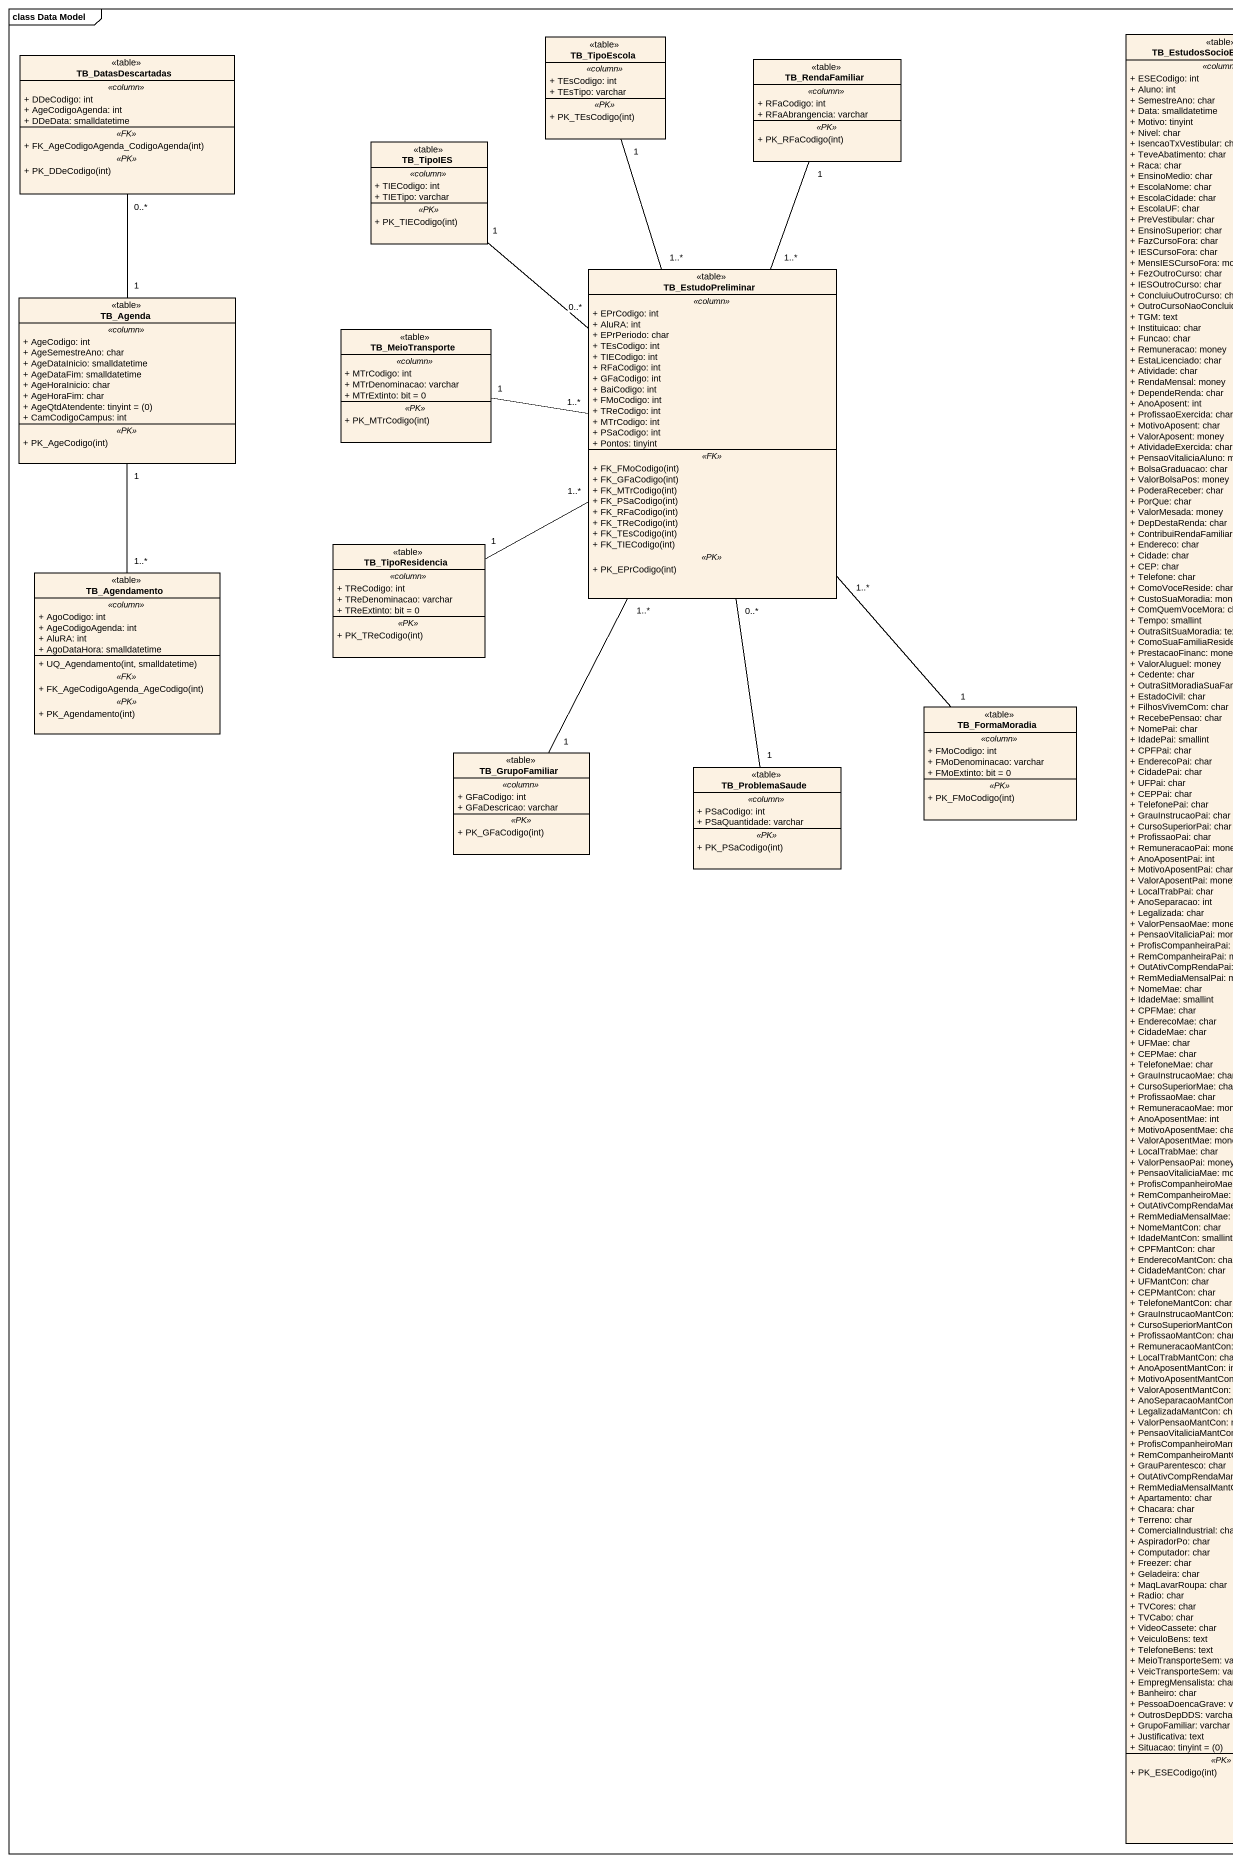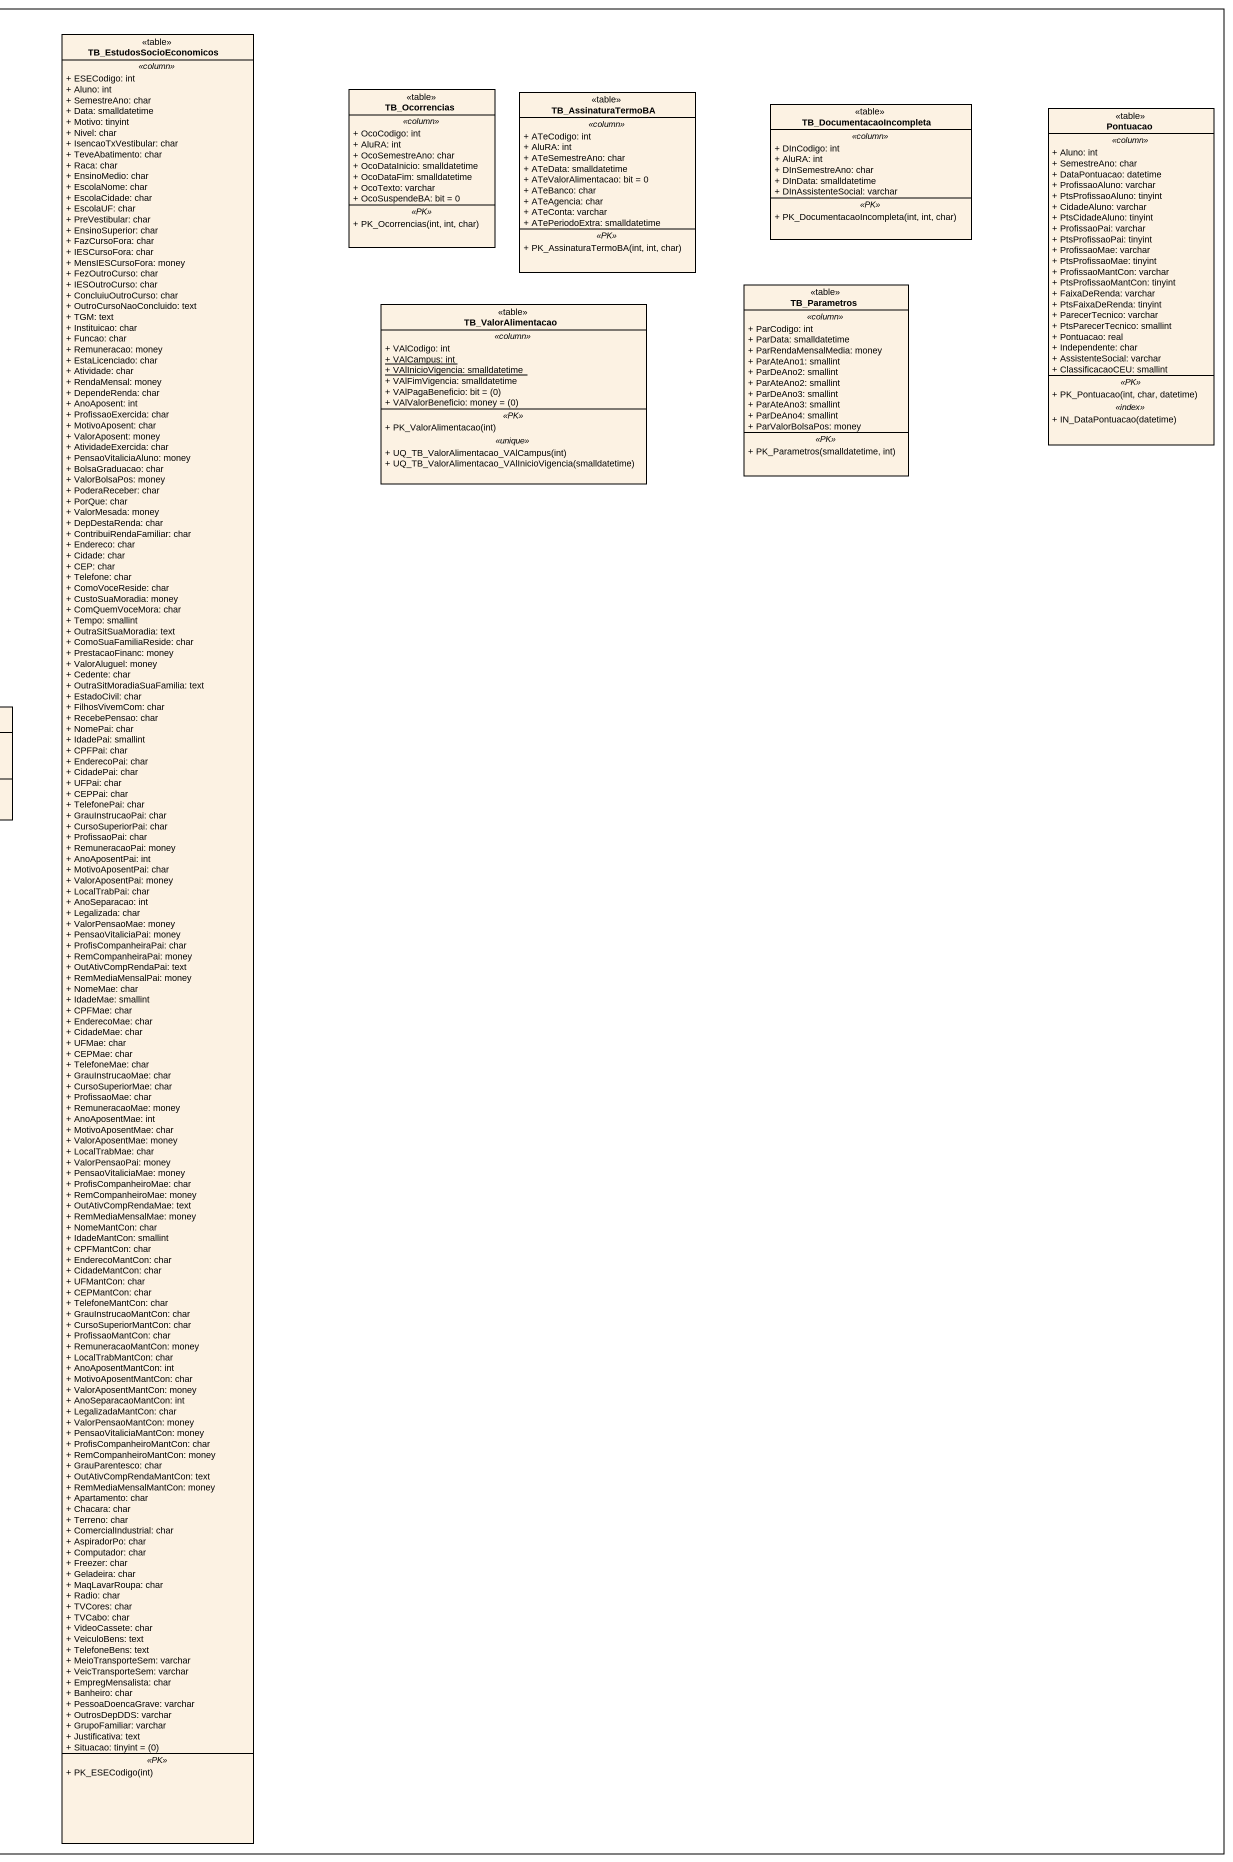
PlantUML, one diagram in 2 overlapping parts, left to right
@startuml
mainframe class Data Model
hide circle
hide empty members
skinparam classAttributeIconSize 0
class TB_TipoEscola <<table>> {
  .. <<column>> ..
  + TEsCodigo: int
  + TEsTipo: varchar
  .. <<PK>> ..
  + PK_TEsCodigo(int)
}
class TB_EstudosSocioEconomicos <<table>> {
  .. <<column>> ..
  + ESECodigo: int
  + Aluno: int
  + SemestreAno: char
  + Data: smalldatetime
  + Motivo: tinyint
  + Nivel: char
  + IsencaoTxVestibular: char
  + TeveAbatimento: char
  + Raca: char
  + EnsinoMedio: char
  + EscolaNome: char
  + EscolaCidade: char
  + EscolaUF: char
  + PreVestibular: char
  + EnsinoSuperior: char
  + FazCursoFora: char
  + IESCursoFora: char
  + MensIESCursoFora: money
  + FezOutroCurso: char
  + IESOutroCurso: char
  + ConcluiuOutroCurso: char
  + OutroCursoNaoConcluido: text
  + TGM: text
  + Instituicao: char
  + Funcao: char
  + Remuneracao: money
  + EstaLicenciado: char
  + Atividade: char
  + RendaMensal: money
  + DependeRenda: char
  + AnoAposent: int
  + ProfissaoExercida: char
  + MotivoAposent: char
  + ValorAposent: money
  + AtividadeExercida: char
  + PensaoVitaliciaAluno: money
  + BolsaGraduacao: char
  + ValorBolsaPos: money
  + PoderaReceber: char
  + PorQue: char
  + ValorMesada: money
  + DepDestaRenda: char
  + ContribuiRendaFamiliar: char
  + Endereco: char
  + Cidade: char
  + CEP: char
  + Telefone: char
  + ComoVoceReside: char
  + CustoSuaMoradia: money
  + ComQuemVoceMora: char
  + Tempo: smallint
  + OutraSitSuaMoradia: text
  + ComoSuaFamiliaReside: char
  + PrestacaoFinanc: money
  + ValorAluguel: money
  + Cedente: char
  + OutraSitMoradiaSuaFamilia: text
  + EstadoCivil: char
  + FilhosVivemCom: char
  + RecebePensao: char
  + NomePai: char
  + IdadePai: smallint
  + CPFPai: char
  + EnderecoPai: char
  + CidadePai: char
  + UFPai: char
  + CEPPai: char
  + TelefonePai: char
  + GrauInstrucaoPai: char
  + CursoSuperiorPai: char
  + ProfissaoPai: char
  + RemuneracaoPai: money
  + AnoAposentPai: int
  + MotivoAposentPai: char
  + ValorAposentPai: money
  + LocalTrabPai: char
  + AnoSeparacao: int
  + Legalizada: char
  + ValorPensaoMae: money
  + PensaoVitaliciaPai: money
  + ProfisCompanheiraPai: char
  + RemCompanheiraPai: money
  + OutAtivCompRendaPai: text
  + RemMediaMensalPai: money
  + NomeMae: char
  + IdadeMae: smallint
  + CPFMae: char
  + EnderecoMae: char
  + CidadeMae: char
  + UFMae: char
  + CEPMae: char
  + TelefoneMae: char
  + GrauInstrucaoMae: char
  + CursoSuperiorMae: char
  + ProfissaoMae: char
  + RemuneracaoMae: money
  + AnoAposentMae: int
  + MotivoAposentMae: char
  + ValorAposentMae: money
  + LocalTrabMae: char
  + ValorPensaoPai: money
  + PensaoVitaliciaMae: money
  + ProfisCompanheiroMae: char
  + RemCompanheiroMae: money
  + OutAtivCompRendaMae: text
  + RemMediaMensalMae: money
  + NomeMantCon: char
  + IdadeMantCon: smallint
  + CPFMantCon: char
  + EnderecoMantCon: char
  + CidadeMantCon: char
  + UFMantCon: char
  + CEPMantCon: char
  + TelefoneMantCon: char
  + GrauInstrucaoMantCon: char
  + CursoSuperiorMantCon: char
  + ProfissaoMantCon: char
  + RemuneracaoMantCon: money
  + LocalTrabMantCon: char
  + AnoAposentMantCon: int
  + MotivoAposentMantCon: char
  + ValorAposentMantCon: money
  + AnoSeparacaoMantCon: int
  + LegalizadaMantCon: char
  + ValorPensaoMantCon: money
  + PensaoVitaliciaMantCon: money
  + ProfisCompanheiroMantCon: char
  + RemCompanheiroMantCon: money
  + GrauParentesco: char
  + OutAtivCompRendaMantCon: text
  + RemMediaMensalMantCon: money
  + Apartamento: char
  + Chacara: char
  + Terreno: char
  + ComercialIndustrial: char
  + AspiradorPo: char
  + Computador: char
  + Freezer: char
  + Geladeira: char
  + MaqLavarRoupa: char
  + Radio: char
  + TVCores: char
  + TVCabo: char
  + VideoCassete: char
  + VeiculoBens: text
  + TelefoneBens: text
  + MeioTransporteSem: varchar
  + VeicTransporteSem: varchar
  + EmpregMensalista: char
  + Banheiro: char
  + PessoaDoencaGrave: varchar
  + OutrosDepDDS: varchar
  + GrupoFamiliar: varchar
  + Justificativa: text
  {field} + Situacao: tinyint = (0)
  .. <<PK>> ..
  + PK_ESECodigo(int)
}
class TB_DatasDescartadas <<table>> {
  .. <<column>> ..
  + DDeCodigo: int
  + AgeCodigoAgenda: int
  + DDeData: smalldatetime
  .. <<FK>> ..
  + FK_AgeCodigoAgenda_CodigoAgenda(int)
  .. <<PK>> ..
  + PK_DDeCodigo(int)
}
class TB_RendaFamiliar <<table>> {
  .. <<column>> ..
  + RFaCodigo: int
  + RFaAbrangencia: varchar
  .. <<PK>> ..
  + PK_RFaCodigo(int)
}
class TB_Ocorrencias <<table>> {
  .. <<column>> ..
  + OcoCodigo: int
  + AluRA: int
  + OcoSemestreAno: char
  + OcoDataInicio: smalldatetime
  + OcoDataFim: smalldatetime
  + OcoTexto: varchar
  + OcoSuspendeBA: bit = 0
  .. <<PK>> ..
  + PK_Ocorrencias(int, int, char)
}
class TB_AssinaturaTermoBA <<table>> {
  .. <<column>> ..
  + ATeCodigo: int
  + AluRA: int
  + ATeSemestreAno: char
  + ATeData: smalldatetime
  + ATeValorAlimentacao: bit = 0
  + ATeBanco: char
  + ATeAgencia: char
  + ATeConta: varchar
  + ATePeriodoExtra: smalldatetime
  .. <<PK>> ..
  + PK_AssinaturaTermoBA(int, int, char)
}
class TB_DocumentacaoIncompleta <<table>> {
  .. <<column>> ..
  + DInCodigo: int
  + AluRA: int
  + DInSemestreAno: char
  + DInData: smalldatetime
  + DInAssistenteSocial: varchar
  .. <<PK>> ..
  + PK_DocumentacaoIncompleta(int, int, char)
}
class Pontuacao <<table>> {
  .. <<column>> ..
  + Aluno: int
  + SemestreAno: char
  + DataPontuacao: datetime
  + ProfissaoAluno: varchar
  + PtsProfissaoAluno: tinyint
  + CidadeAluno: varchar
  + PtsCidadeAluno: tinyint
  + ProfissaoPai: varchar
  + PtsProfissaoPai: tinyint
  + ProfissaoMae: varchar
  + PtsProfissaoMae: tinyint
  + ProfissaoMantCon: varchar
  + PtsProfissaoMantCon: tinyint
  + FaixaDeRenda: varchar
  + PtsFaixaDeRenda: tinyint
  + ParecerTecnico: varchar
  + PtsParecerTecnico: smallint
  + Pontuacao: real
  + Independente: char
  + AssistenteSocial: varchar
  + ClassificacaoCEU: smallint
  .. <<PK>> ..
  + PK_Pontuacao(int, char, datetime)
  .. <<index>> ..
  + IN_DataPontuacao(datetime)
}
class TB_TipoIES <<table>> {
  .. <<column>> ..
  + TIECodigo: int
  + TIETipo: varchar
  .. <<PK>> ..
  + PK_TIECodigo(int)
}
class TB_EstudoPreliminar <<table>> {
  .. <<column>> ..
  + EPrCodigo: int
  + AluRA: int
  + EPrPeriodo: char
  + TEsCodigo: int
  + TIECodigo: int
  + RFaCodigo: int
  + GFaCodigo: int
  + BaiCodigo: int
  + FMoCodigo: int
  + TReCodigo: int
  + MTrCodigo: int
  + PSaCodigo: int
  + Pontos: tinyint
  .. <<FK>> ..
  + FK_FMoCodigo(int)
  + FK_GFaCodigo(int)
  + FK_MTrCodigo(int)
  + FK_PSaCodigo(int)
  + FK_RFaCodigo(int)
  + FK_TReCodigo(int)
  + FK_TEsCodigo(int)
  + FK_TIECodigo(int)
  .. <<PK>> ..
  + PK_EPrCodigo(int)
}
class TB_Agenda <<table>> {
  .. <<column>> ..
  + AgeCodigo: int
  + AgeSemestreAno: char
  + AgeDataInicio: smalldatetime
  + AgeDataFim: smalldatetime
  + AgeHoraInicio: char
  + AgeHoraFim: char
  {field} + AgeQtdAtendente: tinyint = (0)
  + CamCodigoCampus: int
  .. <<PK>> ..
  + PK_AgeCodigo(int)
}
class TB_ValorAlimentacao <<table>> {
  .. <<column>> ..
  + VAlCodigo: int
  {static} + VAlCampus: int
  {static} + VAlInicioVigencia: smalldatetime
  + VAlFimVigencia: smalldatetime
  {field} + VAlPagaBeneficio: bit = (0)
  {field} + VAlValorBeneficio: money = (0)
  .. <<PK>> ..
  + PK_ValorAlimentacao(int)
  .. <<unique>> ..
  + UQ_TB_ValorAlimentacao_VAlCampus(int)
  + UQ_TB_ValorAlimentacao_VAlInicioVigencia(smalldatetime)
}
class TB_Parametros <<table>> {
  .. <<column>> ..
  + ParCodigo: int
  + ParData: smalldatetime
  + ParRendaMensalMedia: money
  + ParAteAno1: smallint
  + ParDeAno2: smallint
  + ParAteAno2: smallint
  + ParDeAno3: smallint
  + ParAteAno3: smallint
  + ParDeAno4: smallint
  + ParValorBolsaPos: money
  .. <<PK>> ..
  + PK_Parametros(smalldatetime, int)
}
class TB_MeioTransporte <<table>> {
  .. <<column>> ..
  + MTrCodigo: int
  + MTrDenominacao: varchar
  + MTrExtinto: bit = 0
  .. <<PK>> ..
  + PK_MTrCodigo(int)
}
class TB_Agendamento <<table>> {
  .. <<column>> ..
  + AgoCodigo: int
  + AgeCodigoAgenda: int
  + AluRA: int
  + AgoDataHora: smalldatetime
  --
  + UQ_Agendamento(int, smalldatetime)
  .. <<FK>> ..
  + FK_AgeCodigoAgenda_AgeCodigo(int)
  .. <<PK>> ..
  + PK_Agendamento(int)
}
class TB_TipoResidencia <<table>> {
  .. <<column>> ..
  + TReCodigo: int
  + TReDenominacao: varchar
  + TReExtinto: bit = 0
  .. <<PK>> ..
  + PK_TReCodigo(int)
}
class TB_FormaMoradia <<table>> {
  .. <<column>> ..
  + FMoCodigo: int
  + FMoDenominacao: varchar
  + FMoExtinto: bit = 0
  .. <<PK>> ..
  + PK_FMoCodigo(int)
}
class TB_GrupoFamiliar <<table>> {
  .. <<column>> ..
  + GFaCodigo: int
  + GFaDescricao: varchar
  .. <<PK>> ..
  + PK_GFaCodigo(int)
}
class TB_ProblemaSaude <<table>> {
  .. <<column>> ..
  + PSaCodigo: int
  + PSaQuantidade: varchar
  .. <<PK>> ..
  + PK_PSaCodigo(int)
}
TB_DatasDescartadas "0..*" -- "1" TB_Agenda
TB_EstudoPreliminar "1..*" -up- "1" TB_TipoEscola
TB_EstudoPreliminar "1..*" -up- "1" TB_RendaFamiliar
TB_EstudoPreliminar "0..*" -up- "1" TB_TipoIES
TB_EstudoPreliminar "1..*" -left- "1" TB_MeioTransporte
TB_EstudoPreliminar "1..*" -left- "1" TB_TipoResidencia
TB_EstudoPreliminar "1..*" -- "1" TB_FormaMoradia
TB_EstudoPreliminar "1..*" -- "1" TB_GrupoFamiliar
TB_EstudoPreliminar "0..*" -- "1" TB_ProblemaSaude
TB_Agendamento "1..*" -up- "1" TB_Agenda
@enduml
